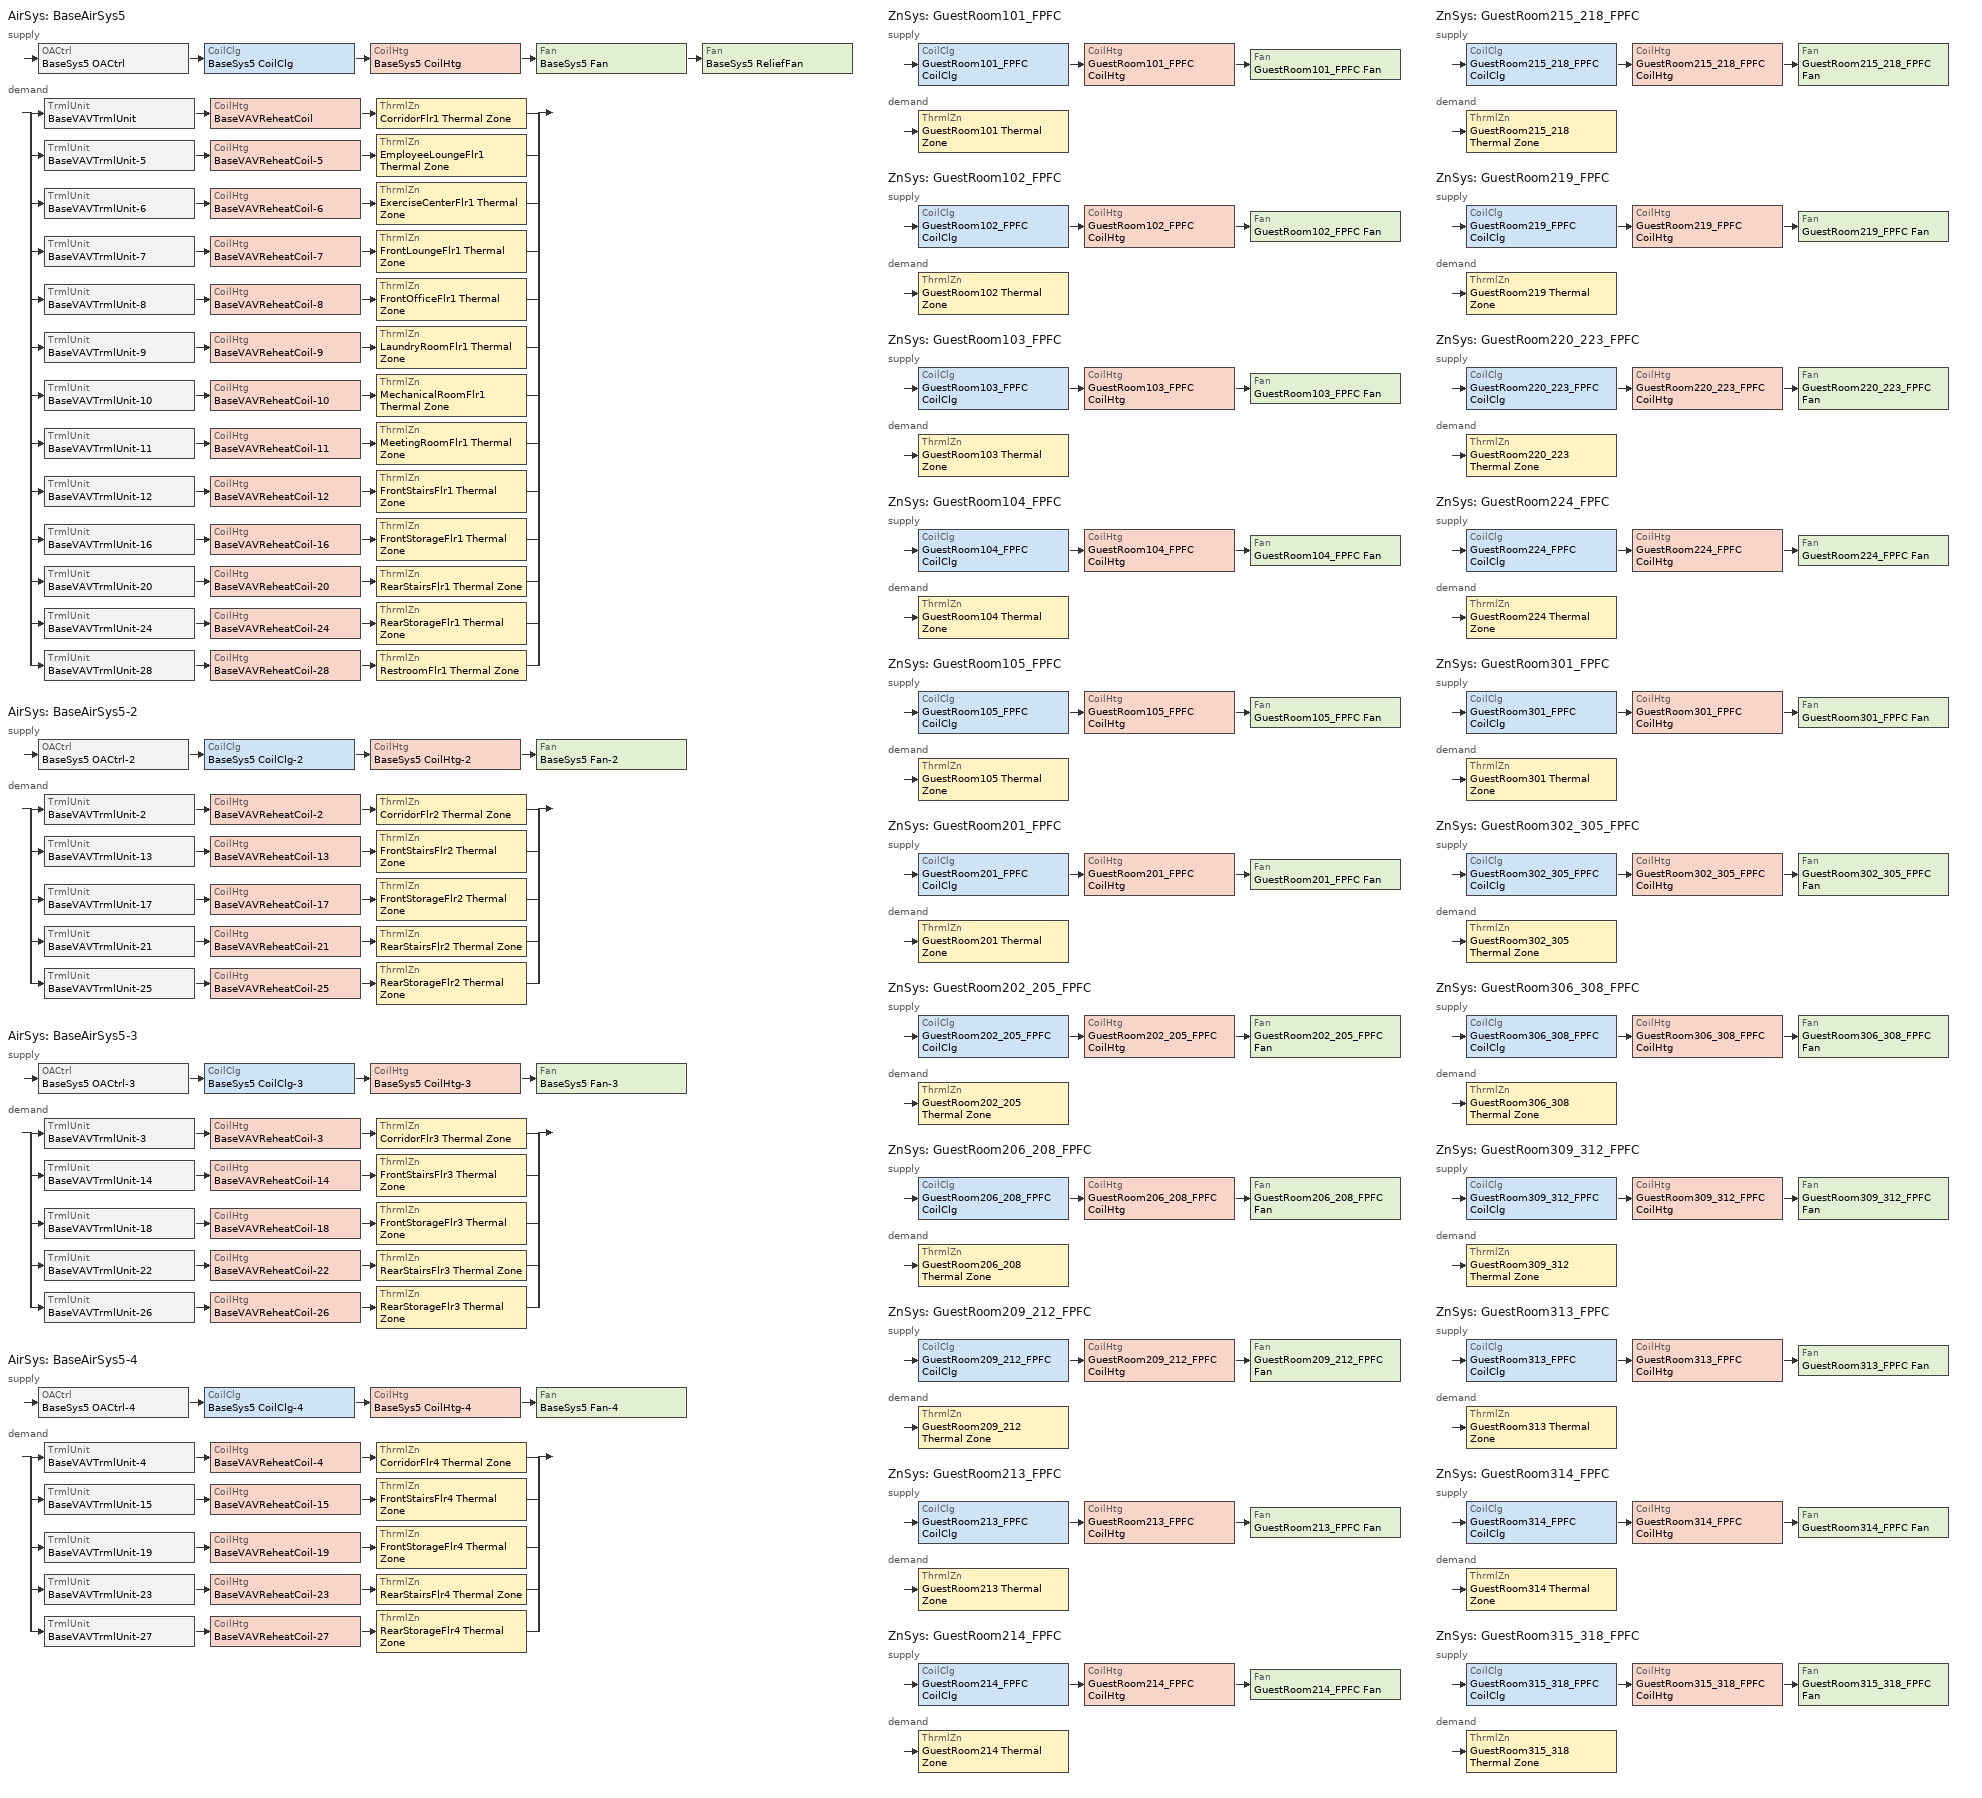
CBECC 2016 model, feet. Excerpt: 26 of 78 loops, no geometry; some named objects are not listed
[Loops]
AirSys 'BaseAirSys5'
 supply: OACtrl 'BaseSys5 OACtrl' > CoilClg 'BaseSys5 CoilClg' > CoilHtg 'BaseSys5 CoilHtg' > Fan 'BaseSys5 Fan' > Fan 'BaseSys5 ReliefFan'
 demand: split
  | TrmlUnit 'BaseVAVTrmlUnit' > CoilHtg 'BaseVAVReheatCoil' > ThrmlZn 'CorridorFlr1 Thermal Zone'
  | TrmlUnit 'BaseVAVTrmlUnit-5' > CoilHtg 'BaseVAVReheatCoil-5' > ThrmlZn 'EmployeeLoungeFlr1 Thermal Zone'
  | TrmlUnit 'BaseVAVTrmlUnit-6' > CoilHtg 'BaseVAVReheatCoil-6' > ThrmlZn 'ExerciseCenterFlr1 Thermal Zone'
  | TrmlUnit 'BaseVAVTrmlUnit-7' > CoilHtg 'BaseVAVReheatCoil-7' > ThrmlZn 'FrontLoungeFlr1 Thermal Zone'
  | TrmlUnit 'BaseVAVTrmlUnit-8' > CoilHtg 'BaseVAVReheatCoil-8' > ThrmlZn 'FrontOfficeFlr1 Thermal Zone'
  | TrmlUnit 'BaseVAVTrmlUnit-9' > CoilHtg 'BaseVAVReheatCoil-9' > ThrmlZn 'LaundryRoomFlr1 Thermal Zone'
  | TrmlUnit 'BaseVAVTrmlUnit-10' > CoilHtg 'BaseVAVReheatCoil-10' > ThrmlZn 'MechanicalRoomFlr1 Thermal Zone'
  | TrmlUnit 'BaseVAVTrmlUnit-11' > CoilHtg 'BaseVAVReheatCoil-11' > ThrmlZn 'MeetingRoomFlr1 Thermal Zone'
  | TrmlUnit 'BaseVAVTrmlUnit-12' > CoilHtg 'BaseVAVReheatCoil-12' > ThrmlZn 'FrontStairsFlr1 Thermal Zone'
  | TrmlUnit 'BaseVAVTrmlUnit-16' > CoilHtg 'BaseVAVReheatCoil-16' > ThrmlZn 'FrontStorageFlr1 Thermal Zone'
  | TrmlUnit 'BaseVAVTrmlUnit-20' > CoilHtg 'BaseVAVReheatCoil-20' > ThrmlZn 'RearStairsFlr1 Thermal Zone'
  | TrmlUnit 'BaseVAVTrmlUnit-24' > CoilHtg 'BaseVAVReheatCoil-24' > ThrmlZn 'RearStorageFlr1 Thermal Zone'
  | TrmlUnit 'BaseVAVTrmlUnit-28' > CoilHtg 'BaseVAVReheatCoil-28' > ThrmlZn 'RestroomFlr1 Thermal Zone'
AirSys 'BaseAirSys5-2'
 supply: OACtrl 'BaseSys5 OACtrl-2' > CoilClg 'BaseSys5 CoilClg-2' > CoilHtg 'BaseSys5 CoilHtg-2' > Fan 'BaseSys5 Fan-2'
 demand: split
  | TrmlUnit 'BaseVAVTrmlUnit-2' > CoilHtg 'BaseVAVReheatCoil-2' > ThrmlZn 'CorridorFlr2 Thermal Zone'
  | TrmlUnit 'BaseVAVTrmlUnit-13' > CoilHtg 'BaseVAVReheatCoil-13' > ThrmlZn 'FrontStairsFlr2 Thermal Zone'
  | TrmlUnit 'BaseVAVTrmlUnit-17' > CoilHtg 'BaseVAVReheatCoil-17' > ThrmlZn 'FrontStorageFlr2 Thermal Zone'
  | TrmlUnit 'BaseVAVTrmlUnit-21' > CoilHtg 'BaseVAVReheatCoil-21' > ThrmlZn 'RearStairsFlr2 Thermal Zone'
  | TrmlUnit 'BaseVAVTrmlUnit-25' > CoilHtg 'BaseVAVReheatCoil-25' > ThrmlZn 'RearStorageFlr2 Thermal Zone'
AirSys 'BaseAirSys5-3'
 supply: OACtrl 'BaseSys5 OACtrl-3' > CoilClg 'BaseSys5 CoilClg-3' > CoilHtg 'BaseSys5 CoilHtg-3' > Fan 'BaseSys5 Fan-3'
 demand: split
  | TrmlUnit 'BaseVAVTrmlUnit-3' > CoilHtg 'BaseVAVReheatCoil-3' > ThrmlZn 'CorridorFlr3 Thermal Zone'
  | TrmlUnit 'BaseVAVTrmlUnit-14' > CoilHtg 'BaseVAVReheatCoil-14' > ThrmlZn 'FrontStairsFlr3 Thermal Zone'
  | TrmlUnit 'BaseVAVTrmlUnit-18' > CoilHtg 'BaseVAVReheatCoil-18' > ThrmlZn 'FrontStorageFlr3 Thermal Zone'
  | TrmlUnit 'BaseVAVTrmlUnit-22' > CoilHtg 'BaseVAVReheatCoil-22' > ThrmlZn 'RearStairsFlr3 Thermal Zone'
  | TrmlUnit 'BaseVAVTrmlUnit-26' > CoilHtg 'BaseVAVReheatCoil-26' > ThrmlZn 'RearStorageFlr3 Thermal Zone'
AirSys 'BaseAirSys5-4'
 supply: OACtrl 'BaseSys5 OACtrl-4' > CoilClg 'BaseSys5 CoilClg-4' > CoilHtg 'BaseSys5 CoilHtg-4' > Fan 'BaseSys5 Fan-4'
 demand: split
  | TrmlUnit 'BaseVAVTrmlUnit-4' > CoilHtg 'BaseVAVReheatCoil-4' > ThrmlZn 'CorridorFlr4 Thermal Zone'
  | TrmlUnit 'BaseVAVTrmlUnit-15' > CoilHtg 'BaseVAVReheatCoil-15' > ThrmlZn 'FrontStairsFlr4 Thermal Zone'
  | TrmlUnit 'BaseVAVTrmlUnit-19' > CoilHtg 'BaseVAVReheatCoil-19' > ThrmlZn 'FrontStorageFlr4 Thermal Zone'
  | TrmlUnit 'BaseVAVTrmlUnit-23' > CoilHtg 'BaseVAVReheatCoil-23' > ThrmlZn 'RearStairsFlr4 Thermal Zone'
  | TrmlUnit 'BaseVAVTrmlUnit-27' > CoilHtg 'BaseVAVReheatCoil-27' > ThrmlZn 'RearStorageFlr4 Thermal Zone'
ZnSys 'GuestRoom101_FPFC'
 supply: CoilClg 'GuestRoom101_FPFC CoilClg' > CoilHtg 'GuestRoom101_FPFC CoilHtg' > Fan 'GuestRoom101_FPFC Fan'
 demand: ThrmlZn 'GuestRoom101 Thermal Zone'
ZnSys 'GuestRoom102_FPFC'
 supply: CoilClg 'GuestRoom102_FPFC CoilClg' > CoilHtg 'GuestRoom102_FPFC CoilHtg' > Fan 'GuestRoom102_FPFC Fan'
 demand: ThrmlZn 'GuestRoom102 Thermal Zone'
ZnSys 'GuestRoom103_FPFC'
 supply: CoilClg 'GuestRoom103_FPFC CoilClg' > CoilHtg 'GuestRoom103_FPFC CoilHtg' > Fan 'GuestRoom103_FPFC Fan'
 demand: ThrmlZn 'GuestRoom103 Thermal Zone'
ZnSys 'GuestRoom104_FPFC'
 supply: CoilClg 'GuestRoom104_FPFC CoilClg' > CoilHtg 'GuestRoom104_FPFC CoilHtg' > Fan 'GuestRoom104_FPFC Fan'
 demand: ThrmlZn 'GuestRoom104 Thermal Zone'
ZnSys 'GuestRoom105_FPFC'
 supply: CoilClg 'GuestRoom105_FPFC CoilClg' > CoilHtg 'GuestRoom105_FPFC CoilHtg' > Fan 'GuestRoom105_FPFC Fan'
 demand: ThrmlZn 'GuestRoom105 Thermal Zone'
ZnSys 'GuestRoom201_FPFC'
 supply: CoilClg 'GuestRoom201_FPFC CoilClg' > CoilHtg 'GuestRoom201_FPFC CoilHtg' > Fan 'GuestRoom201_FPFC Fan'
 demand: ThrmlZn 'GuestRoom201 Thermal Zone'
ZnSys 'GuestRoom202_205_FPFC'
 supply: CoilClg 'GuestRoom202_205_FPFC CoilClg' > CoilHtg 'GuestRoom202_205_FPFC CoilHtg' > Fan 'GuestRoom202_205_FPFC Fan'
 demand: ThrmlZn 'GuestRoom202_205 Thermal Zone'
ZnSys 'GuestRoom206_208_FPFC'
 supply: CoilClg 'GuestRoom206_208_FPFC CoilClg' > CoilHtg 'GuestRoom206_208_FPFC CoilHtg' > Fan 'GuestRoom206_208_FPFC Fan'
 demand: ThrmlZn 'GuestRoom206_208 Thermal Zone'
ZnSys 'GuestRoom209_212_FPFC'
 supply: CoilClg 'GuestRoom209_212_FPFC CoilClg' > CoilHtg 'GuestRoom209_212_FPFC CoilHtg' > Fan 'GuestRoom209_212_FPFC Fan'
 demand: ThrmlZn 'GuestRoom209_212 Thermal Zone'
ZnSys 'GuestRoom213_FPFC'
 supply: CoilClg 'GuestRoom213_FPFC CoilClg' > CoilHtg 'GuestRoom213_FPFC CoilHtg' > Fan 'GuestRoom213_FPFC Fan'
 demand: ThrmlZn 'GuestRoom213 Thermal Zone'
ZnSys 'GuestRoom214_FPFC'
 supply: CoilClg 'GuestRoom214_FPFC CoilClg' > CoilHtg 'GuestRoom214_FPFC CoilHtg' > Fan 'GuestRoom214_FPFC Fan'
 demand: ThrmlZn 'GuestRoom214 Thermal Zone'
ZnSys 'GuestRoom215_218_FPFC'
 supply: CoilClg 'GuestRoom215_218_FPFC CoilClg' > CoilHtg 'GuestRoom215_218_FPFC CoilHtg' > Fan 'GuestRoom215_218_FPFC Fan'
 demand: ThrmlZn 'GuestRoom215_218 Thermal Zone'
ZnSys 'GuestRoom219_FPFC'
 supply: CoilClg 'GuestRoom219_FPFC CoilClg' > CoilHtg 'GuestRoom219_FPFC CoilHtg' > Fan 'GuestRoom219_FPFC Fan'
 demand: ThrmlZn 'GuestRoom219 Thermal Zone'
ZnSys 'GuestRoom220_223_FPFC'
 supply: CoilClg 'GuestRoom220_223_FPFC CoilClg' > CoilHtg 'GuestRoom220_223_FPFC CoilHtg' > Fan 'GuestRoom220_223_FPFC Fan'
 demand: ThrmlZn 'GuestRoom220_223 Thermal Zone'
ZnSys 'GuestRoom224_FPFC'
 supply: CoilClg 'GuestRoom224_FPFC CoilClg' > CoilHtg 'GuestRoom224_FPFC CoilHtg' > Fan 'GuestRoom224_FPFC Fan'
 demand: ThrmlZn 'GuestRoom224 Thermal Zone'
ZnSys 'GuestRoom301_FPFC'
 supply: CoilClg 'GuestRoom301_FPFC CoilClg' > CoilHtg 'GuestRoom301_FPFC CoilHtg' > Fan 'GuestRoom301_FPFC Fan'
 demand: ThrmlZn 'GuestRoom301 Thermal Zone'
ZnSys 'GuestRoom302_305_FPFC'
 supply: CoilClg 'GuestRoom302_305_FPFC CoilClg' > CoilHtg 'GuestRoom302_305_FPFC CoilHtg' > Fan 'GuestRoom302_305_FPFC Fan'
 demand: ThrmlZn 'GuestRoom302_305 Thermal Zone'
ZnSys 'GuestRoom306_308_FPFC'
 supply: CoilClg 'GuestRoom306_308_FPFC CoilClg' > CoilHtg 'GuestRoom306_308_FPFC CoilHtg' > Fan 'GuestRoom306_308_FPFC Fan'
 demand: ThrmlZn 'GuestRoom306_308 Thermal Zone'
ZnSys 'GuestRoom309_312_FPFC'
 supply: CoilClg 'GuestRoom309_312_FPFC CoilClg' > CoilHtg 'GuestRoom309_312_FPFC CoilHtg' > Fan 'GuestRoom309_312_FPFC Fan'
 demand: ThrmlZn 'GuestRoom309_312 Thermal Zone'
ZnSys 'GuestRoom313_FPFC'
 supply: CoilClg 'GuestRoom313_FPFC CoilClg' > CoilHtg 'GuestRoom313_FPFC CoilHtg' > Fan 'GuestRoom313_FPFC Fan'
 demand: ThrmlZn 'GuestRoom313 Thermal Zone'
ZnSys 'GuestRoom314_FPFC'
 supply: CoilClg 'GuestRoom314_FPFC CoilClg' > CoilHtg 'GuestRoom314_FPFC CoilHtg' > Fan 'GuestRoom314_FPFC Fan'
 demand: ThrmlZn 'GuestRoom314 Thermal Zone'
ZnSys 'GuestRoom315_318_FPFC'
 supply: CoilClg 'GuestRoom315_318_FPFC CoilClg' > CoilHtg 'GuestRoom315_318_FPFC CoilHtg' > Fan 'GuestRoom315_318_FPFC Fan'
 demand: ThrmlZn 'GuestRoom315_318 Thermal Zone'
[AirSys] Type=PVAV; CtrlSysType=DDCToZone; ReheatCtrlMthd=DualMaximum; OptStart=1; ClRstSupHi=60
BaseAirSys5; BaseAirSys5-2; BaseAirSys5-3; BaseAirSys5-4
[AirSeg]
Name | Sys | Type
BaseSys5 SupAirSeg | BaseAirSys5 | Supply
BaseSys5 RetAirSeg | BaseAirSys5 | Relief
BaseSys5 SupAirSeg-2 | BaseAirSys5-2 | Supply
BaseSys5 RetAirSeg-2 | BaseAirSys5-2 | Return
BaseSys5 SupAirSeg-3 | BaseAirSys5-3 | Supply
BaseSys5 RetAirSeg-3 | BaseAirSys5-3 | Return
BaseSys5 SupAirSeg-4 | BaseAirSys5-4 | Supply
BaseSys5 RetAirSeg-4 | BaseAirSys5-4 | Return
[CoilClg]
Name | Sys | Type | FuelSrc | NumClgStages | FluidSegInRef | FluidSegOutRef
BaseSys5 CoilClg | BaseAirSys5 | DirectExpansion | Electric | 2
BaseSys5 CoilClg-2 | BaseAirSys5-2 | DirectExpansion | Electric | 2
BaseSys5 CoilClg-3 | BaseAirSys5-3 | DirectExpansion | Electric | 2
BaseSys5 CoilClg-4 | BaseAirSys5-4 | DirectExpansion | Electric | 2
GuestRoom101_FPFC CoilClg | GuestRoom101_FPFC | ChilledWater |  |  | BaseChWPrimSupSeg | BaseChWPrimRetSeg
GuestRoom102_FPFC CoilClg | GuestRoom102_FPFC | ChilledWater |  |  | BaseChWPrimSupSeg | BaseChWPrimRetSeg
GuestRoom103_FPFC CoilClg | GuestRoom103_FPFC | ChilledWater |  |  | BaseChWPrimSupSeg | BaseChWPrimRetSeg
GuestRoom104_FPFC CoilClg | GuestRoom104_FPFC | ChilledWater |  |  | BaseChWPrimSupSeg | BaseChWPrimRetSeg
GuestRoom105_FPFC CoilClg | GuestRoom105_FPFC | ChilledWater |  |  | BaseChWPrimSupSeg | BaseChWPrimRetSeg
GuestRoom201_FPFC CoilClg | GuestRoom201_FPFC | ChilledWater |  |  | BaseChWPrimSupSeg | BaseChWPrimRetSeg
GuestRoom202_205_FPFC CoilClg | GuestRoom202_205_FPFC | ChilledWater |  |  | BaseChWPrimSupSeg | BaseChWPrimRetSeg
GuestRoom206_208_FPFC CoilClg | GuestRoom206_208_FPFC | ChilledWater |  |  | BaseChWPrimSupSeg | BaseChWPrimRetSeg
GuestRoom209_212_FPFC CoilClg | GuestRoom209_212_FPFC | ChilledWater |  |  | BaseChWPrimSupSeg | BaseChWPrimRetSeg
GuestRoom213_FPFC CoilClg | GuestRoom213_FPFC | ChilledWater |  |  | BaseChWPrimSupSeg | BaseChWPrimRetSeg
GuestRoom214_FPFC CoilClg | GuestRoom214_FPFC | ChilledWater |  |  | BaseChWPrimSupSeg | BaseChWPrimRetSeg
GuestRoom215_218_FPFC CoilClg | GuestRoom215_218_FPFC | ChilledWater |  |  | BaseChWPrimSupSeg | BaseChWPrimRetSeg
GuestRoom219_FPFC CoilClg | GuestRoom219_FPFC | ChilledWater |  |  | BaseChWPrimSupSeg | BaseChWPrimRetSeg
GuestRoom220_223_FPFC CoilClg | GuestRoom220_223_FPFC | ChilledWater |  |  | BaseChWPrimSupSeg | BaseChWPrimRetSeg
GuestRoom224_FPFC CoilClg | GuestRoom224_FPFC | ChilledWater |  |  | BaseChWPrimSupSeg | BaseChWPrimRetSeg
GuestRoom301_FPFC CoilClg | GuestRoom301_FPFC | ChilledWater |  |  | BaseChWPrimSupSeg | BaseChWPrimRetSeg
GuestRoom302_305_FPFC CoilClg | GuestRoom302_305_FPFC | ChilledWater |  |  | BaseChWPrimSupSeg | BaseChWPrimRetSeg
GuestRoom306_308_FPFC CoilClg | GuestRoom306_308_FPFC | ChilledWater |  |  | BaseChWPrimSupSeg | BaseChWPrimRetSeg
GuestRoom309_312_FPFC CoilClg | GuestRoom309_312_FPFC | ChilledWater |  |  | BaseChWPrimSupSeg | BaseChWPrimRetSeg
GuestRoom313_FPFC CoilClg | GuestRoom313_FPFC | ChilledWater |  |  | BaseChWPrimSupSeg | BaseChWPrimRetSeg
GuestRoom314_FPFC CoilClg | GuestRoom314_FPFC | ChilledWater |  |  | BaseChWPrimSupSeg | BaseChWPrimRetSeg
GuestRoom315_318_FPFC CoilClg | GuestRoom315_318_FPFC | ChilledWater |  |  | BaseChWPrimSupSeg | BaseChWPrimRetSeg
[CoilHtg] Type=HotWater; FluidSegInRef=BaseHWPrimSupSeg; FluidSegOutRef=BaseHWPrimRetSeg
Name | Sys
BaseSys5 CoilHtg; BaseVAVReheatCoil; BaseVAVReheatCoil-5; BaseVAVReheatCoil-6; BaseVAVReheatCoil-7; BaseVAVReheatCoil-8; BaseVAVReheatCoil-9; BaseVAVReheatCoil-10; BaseVAVReheatCoil-11; BaseVAVReheatCoil-12; BaseVAVReheatCoil-16; BaseVAVReheatCoil-20; BaseVAVReheatCoil-24; BaseVAVReheatCoil-28 | BaseAirSys5
BaseSys5 CoilHtg-2; BaseVAVReheatCoil-2; BaseVAVReheatCoil-13; BaseVAVReheatCoil-17; BaseVAVReheatCoil-21; BaseVAVReheatCoil-25 | BaseAirSys5-2
BaseSys5 CoilHtg-3; BaseVAVReheatCoil-3; BaseVAVReheatCoil-14; BaseVAVReheatCoil-18; BaseVAVReheatCoil-22; BaseVAVReheatCoil-26 | BaseAirSys5-3
BaseSys5 CoilHtg-4; BaseVAVReheatCoil-4; BaseVAVReheatCoil-15; BaseVAVReheatCoil-19; BaseVAVReheatCoil-23; BaseVAVReheatCoil-27 | BaseAirSys5-4
GuestRoom101_FPFC CoilHtg | GuestRoom101_FPFC
GuestRoom102_FPFC CoilHtg | GuestRoom102_FPFC
GuestRoom103_FPFC CoilHtg | GuestRoom103_FPFC
GuestRoom104_FPFC CoilHtg | GuestRoom104_FPFC
GuestRoom105_FPFC CoilHtg | GuestRoom105_FPFC
GuestRoom201_FPFC CoilHtg | GuestRoom201_FPFC
GuestRoom202_205_FPFC CoilHtg | GuestRoom202_205_FPFC
GuestRoom206_208_FPFC CoilHtg | GuestRoom206_208_FPFC
GuestRoom209_212_FPFC CoilHtg | GuestRoom209_212_FPFC
GuestRoom213_FPFC CoilHtg | GuestRoom213_FPFC
GuestRoom214_FPFC CoilHtg | GuestRoom214_FPFC
GuestRoom215_218_FPFC CoilHtg | GuestRoom215_218_FPFC
GuestRoom219_FPFC CoilHtg | GuestRoom219_FPFC
GuestRoom220_223_FPFC CoilHtg | GuestRoom220_223_FPFC
GuestRoom224_FPFC CoilHtg | GuestRoom224_FPFC
GuestRoom301_FPFC CoilHtg | GuestRoom301_FPFC
GuestRoom302_305_FPFC CoilHtg | GuestRoom302_305_FPFC
GuestRoom306_308_FPFC CoilHtg | GuestRoom306_308_FPFC
GuestRoom309_312_FPFC CoilHtg | GuestRoom309_312_FPFC
GuestRoom313_FPFC CoilHtg | GuestRoom313_FPFC
GuestRoom314_FPFC CoilHtg | GuestRoom314_FPFC
GuestRoom315_318_FPFC CoilHtg | GuestRoom315_318_FPFC
[Fan]
Name | Sys | CtrlMthd | ModelingMthd
BaseSys5 Fan; BaseSys5 ReliefFan | BaseAirSys5 | VariableSpeedDrive
BaseSys5 Fan-2 | BaseAirSys5-2 | VariableSpeedDrive
BaseSys5 Fan-3 | BaseAirSys5-3 | VariableSpeedDrive
BaseSys5 Fan-4 | BaseAirSys5-4 | VariableSpeedDrive
GuestRoom101_FPFC Fan | GuestRoom101_FPFC | ConstantVolume | PowerPerUnitFlow
GuestRoom102_FPFC Fan | GuestRoom102_FPFC | ConstantVolume | PowerPerUnitFlow
GuestRoom103_FPFC Fan | GuestRoom103_FPFC | ConstantVolume | PowerPerUnitFlow
GuestRoom104_FPFC Fan | GuestRoom104_FPFC | ConstantVolume | PowerPerUnitFlow
GuestRoom105_FPFC Fan | GuestRoom105_FPFC | ConstantVolume | PowerPerUnitFlow
GuestRoom201_FPFC Fan | GuestRoom201_FPFC | ConstantVolume | PowerPerUnitFlow
GuestRoom202_205_FPFC Fan | GuestRoom202_205_FPFC | ConstantVolume | PowerPerUnitFlow
GuestRoom206_208_FPFC Fan | GuestRoom206_208_FPFC | ConstantVolume | PowerPerUnitFlow
GuestRoom209_212_FPFC Fan | GuestRoom209_212_FPFC | ConstantVolume | PowerPerUnitFlow
GuestRoom213_FPFC Fan | GuestRoom213_FPFC | ConstantVolume | PowerPerUnitFlow
GuestRoom214_FPFC Fan | GuestRoom214_FPFC | ConstantVolume | PowerPerUnitFlow
GuestRoom215_218_FPFC Fan | GuestRoom215_218_FPFC | ConstantVolume | PowerPerUnitFlow
GuestRoom219_FPFC Fan | GuestRoom219_FPFC | ConstantVolume | PowerPerUnitFlow
GuestRoom220_223_FPFC Fan | GuestRoom220_223_FPFC | ConstantVolume | PowerPerUnitFlow
GuestRoom224_FPFC Fan | GuestRoom224_FPFC | ConstantVolume | PowerPerUnitFlow
GuestRoom301_FPFC Fan | GuestRoom301_FPFC | ConstantVolume | PowerPerUnitFlow
GuestRoom302_305_FPFC Fan | GuestRoom302_305_FPFC | ConstantVolume | PowerPerUnitFlow
GuestRoom306_308_FPFC Fan | GuestRoom306_308_FPFC | ConstantVolume | PowerPerUnitFlow
GuestRoom309_312_FPFC Fan | GuestRoom309_312_FPFC | ConstantVolume | PowerPerUnitFlow
GuestRoom313_FPFC Fan | GuestRoom313_FPFC | ConstantVolume | PowerPerUnitFlow
GuestRoom314_FPFC Fan | GuestRoom314_FPFC | ConstantVolume | PowerPerUnitFlow
GuestRoom315_318_FPFC Fan | GuestRoom315_318_FPFC | ConstantVolume | PowerPerUnitFlow
[TrmlUnit] Type=VAVReheatBox
Name | Sys | ZnServedRef | PriAirSegRef
BaseVAVTrmlUnit | BaseAirSys5 | CorridorFlr1 Thermal Zone | BaseSys5 SupAirSeg
BaseVAVTrmlUnit-5 | BaseAirSys5 | EmployeeLoungeFlr1 Thermal Zone | BaseSys5 SupAirSeg
BaseVAVTrmlUnit-6 | BaseAirSys5 | ExerciseCenterFlr1 Thermal Zone | BaseSys5 SupAirSeg
BaseVAVTrmlUnit-7 | BaseAirSys5 | FrontLoungeFlr1 Thermal Zone | BaseSys5 SupAirSeg
BaseVAVTrmlUnit-8 | BaseAirSys5 | FrontOfficeFlr1 Thermal Zone | BaseSys5 SupAirSeg
BaseVAVTrmlUnit-9 | BaseAirSys5 | LaundryRoomFlr1 Thermal Zone | BaseSys5 SupAirSeg
BaseVAVTrmlUnit-10 | BaseAirSys5 | MechanicalRoomFlr1 Thermal Zone | BaseSys5 SupAirSeg
BaseVAVTrmlUnit-11 | BaseAirSys5 | MeetingRoomFlr1 Thermal Zone | BaseSys5 SupAirSeg
BaseVAVTrmlUnit-12 | BaseAirSys5 | FrontStairsFlr1 Thermal Zone | BaseSys5 SupAirSeg
BaseVAVTrmlUnit-16 | BaseAirSys5 | FrontStorageFlr1 Thermal Zone | BaseSys5 SupAirSeg
BaseVAVTrmlUnit-20 | BaseAirSys5 | RearStairsFlr1 Thermal Zone | BaseSys5 SupAirSeg
BaseVAVTrmlUnit-24 | BaseAirSys5 | RearStorageFlr1 Thermal Zone | BaseSys5 SupAirSeg
BaseVAVTrmlUnit-28 | BaseAirSys5 | RestroomFlr1 Thermal Zone | BaseSys5 SupAirSeg
BaseVAVTrmlUnit-2 | BaseAirSys5-2 | CorridorFlr2 Thermal Zone | BaseSys5 SupAirSeg-2
BaseVAVTrmlUnit-13 | BaseAirSys5-2 | FrontStairsFlr2 Thermal Zone | BaseSys5 SupAirSeg-2
BaseVAVTrmlUnit-17 | BaseAirSys5-2 | FrontStorageFlr2 Thermal Zone | BaseSys5 SupAirSeg-2
BaseVAVTrmlUnit-21 | BaseAirSys5-2 | RearStairsFlr2 Thermal Zone | BaseSys5 SupAirSeg-2
BaseVAVTrmlUnit-25 | BaseAirSys5-2 | RearStorageFlr2 Thermal Zone | BaseSys5 SupAirSeg-2
BaseVAVTrmlUnit-3 | BaseAirSys5-3 | CorridorFlr3 Thermal Zone | BaseSys5 SupAirSeg-3
BaseVAVTrmlUnit-14 | BaseAirSys5-3 | FrontStairsFlr3 Thermal Zone | BaseSys5 SupAirSeg-3
BaseVAVTrmlUnit-18 | BaseAirSys5-3 | FrontStorageFlr3 Thermal Zone | BaseSys5 SupAirSeg-3
BaseVAVTrmlUnit-22 | BaseAirSys5-3 | RearStairsFlr3 Thermal Zone | BaseSys5 SupAirSeg-3
BaseVAVTrmlUnit-26 | BaseAirSys5-3 | RearStorageFlr3 Thermal Zone | BaseSys5 SupAirSeg-3
BaseVAVTrmlUnit-4 | BaseAirSys5-4 | CorridorFlr4 Thermal Zone | BaseSys5 SupAirSeg-4
BaseVAVTrmlUnit-15 | BaseAirSys5-4 | FrontStairsFlr4 Thermal Zone | BaseSys5 SupAirSeg-4
BaseVAVTrmlUnit-19 | BaseAirSys5-4 | FrontStorageFlr4 Thermal Zone | BaseSys5 SupAirSeg-4
BaseVAVTrmlUnit-23 | BaseAirSys5-4 | RearStairsFlr4 Thermal Zone | BaseSys5 SupAirSeg-4
BaseVAVTrmlUnit-27 | BaseAirSys5-4 | RearStorageFlr4 Thermal Zone | BaseSys5 SupAirSeg-4
[OACtrl]
Name | Sys | EconoCtrlMthd | EconoIntegration | AirSegSupRef | AirSegRetRef
BaseSys5 OACtrl | BaseAirSys5 | DifferentialDryBulb | Integrated | BaseSys5 SupAirSeg | BaseSys5 RetAirSeg
BaseSys5 OACtrl-2 | BaseAirSys5-2 |  |  | BaseSys5 SupAirSeg-2 | BaseSys5 RetAirSeg-2
BaseSys5 OACtrl-3 | BaseAirSys5-3 |  |  | BaseSys5 SupAirSeg-3 | BaseSys5 RetAirSeg-3
BaseSys5 OACtrl-4 | BaseAirSys5-4 |  |  | BaseSys5 SupAirSeg-4 | BaseSys5 RetAirSeg-4
[ZnSys] Type=FPFC; AvailSchRef=ResidentialLiving HVACAvail; FanCtrl=Cycling
Name | Cnt
GuestRoom101_FPFC; GuestRoom102_FPFC; GuestRoom103_FPFC; GuestRoom104_FPFC; GuestRoom105_FPFC; GuestRoom201_FPFC; GuestRoom213_FPFC; GuestRoom214_FPFC; GuestRoom219_FPFC; GuestRoom224_FPFC; GuestRoom301_FPFC; GuestRoom313_FPFC; GuestRoom314_FPFC
GuestRoom202_205_FPFC; GuestRoom209_212_FPFC; GuestRoom215_218_FPFC; GuestRoom220_223_FPFC; GuestRoom302_305_FPFC; GuestRoom309_312_FPFC; GuestRoom315_318_FPFC | 4
GuestRoom206_208_FPFC; GuestRoom306_308_FPFC | 3
[SchDay] Hr=( 1, 1, 1, 1, 1, 1, 1, 1, 1, 1, 1, 1, 1, 1, 1, 1, 1, 1, 1, 1, 1, 1, 1, 1 )
Name | Type
OnDay | Fraction
ResidentialLivingHVACAvailSun; ResidentialLivingHVACAvailWD; ResidentialLivingHVACAvailSat | OnOff
[Sch]
ResidentialLiving HVACAvail: Type=OnOff; EndMonth[1]=12; EndDay[1]=31; SchWeekRef[1]=ResidentialLivingHVACAvailWk
[SchWeek]
ResidentialLivingHVACAvailWk: Type=OnOff; SchDaySunRef=ResidentialLivingHVACAvailSun; SchDayMonRef=ResidentialLivingHVACAvailWD; SchDayTueRef=ResidentialLivingHVACAvailWD; SchDayWedRef=ResidentialLivingHVACAvailWD; SchDayThuRef=ResidentialLivingHVACAvailWD; SchDayFriRef=ResidentialLivingHVACAvailWD; SchDaySatRef=ResidentialLivingHVACAvailSat; SchDayHolRef=ResidentialLivingHVACAvailSun; SchDayClgDDRef=OnDay; SchDayHtgDDRef=OnDay
